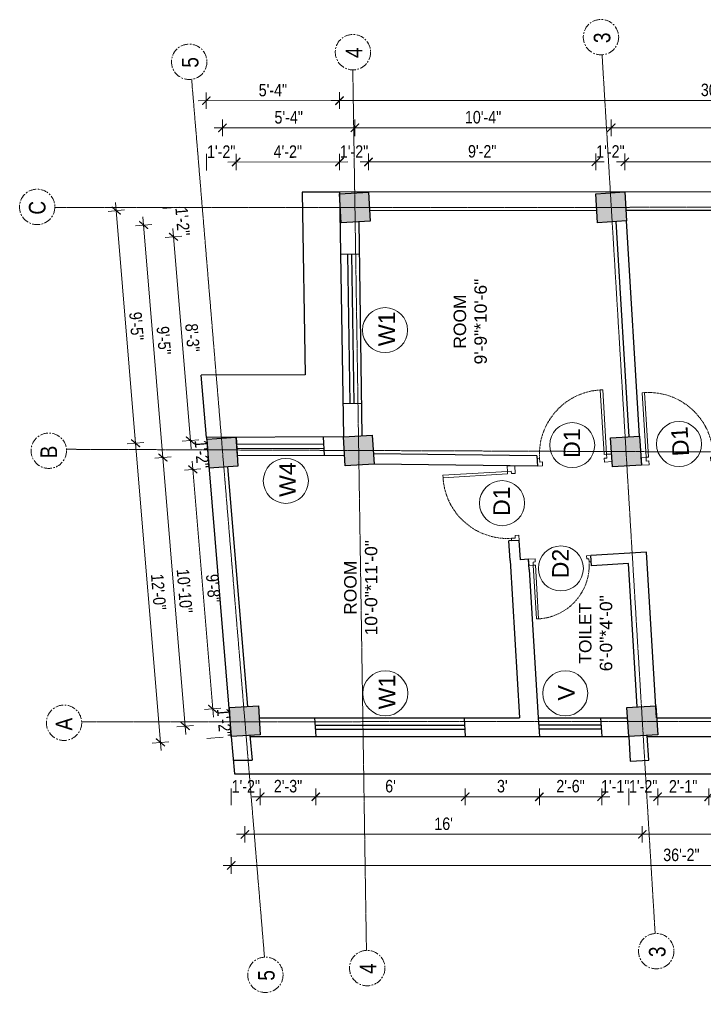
# Model space of a CAD drawing. Header units: inches. Extents: x -10117506 to -5032697, y -6529230 to -3253155.
# Drawn here: x -5033383.7 to -5033053.4, y -3257548.8 to -3257079.8 of the extents above; entities that cross this region are included whole.
import ezdxf

# ---------------------------------------------------------------- set-up
doc = ezdxf.new("R2010")
doc.units = ezdxf.units.IN
doc.header["$LTSCALE"] = 2
doc.header["$MEASUREMENT"] = 0
doc.header["$PDMODE"] = 34
doc.linetypes.add('CENTER', pattern=[2, 1.25, -0.25, 0.25, -0.25])
doc.linetypes.add('HIDDEN', pattern=[0.375, 0.25, -0.125])
doc.layers.get('0').update_dxf_attribs({"linetype": 'CONTINUOUS'})
doc.layers.get('DEFPOINTS').update_dxf_attribs({"color": 141, "linetype": 'CONTINUOUS'})
for name, color, linetype, lineweight in [('Annotate-Lite.w', 177, 'CONTINUOUS', 9), ('Annotations-Bold.w', 177, 'CONTINUOUS', 13), ('DIM 1-100', 4, 'CONTINUOUS', 13), ('Door-Window.w', 4, 'CONTINUOUS', 15), ('TEXT', 181, 'CONTINUOUS', 25)]:
    doc.layers.add(name, color=color, linetype=linetype, lineweight=lineweight)
doc.styles.add('ARAIL', font='ARIALN.TTF')
doc.styles.add('arial.', font='arial.ttf')
doc.styles.add('gaurav', font='arial.ttf')
doc.styles.get("Standard").update_dxf_attribs({"font": 'ARIALN.TTF'})
doc.dimstyles.new('1 by 96', dxfattribs={"dimtxt": 6, "dimasz": 4, "dimexe": 4, "dimexo": 4, "dimgap": 2, "dimtad": 1, "dimdec": 0, "dimzin": 0, "dimdsep": 46, "dimlunit": 4, "dimtxsty": 'Standard', "dimblk": 'ARCHTICK', "dimcen": 0, "dimdle": 4, "dimadec": 0, "dimazin": 0, "dimtfac": 1, "dimtdec": 0, "dimtix": 1, "dimtofl": 0, "dimtmove": 1, "dimatfit": 3, "dimldrblk": 'ARCHTICK', "dimfxl": 4, "dimfxlon": 1, "dimtolj": 1, "dimtzin": 0, "dimlwd": -1, "dimlwe": -1, "dimarcsym": 0})

# ---------------------------------------------------------------- blocks, each defined once
blk = doc.blocks.new('3-0')
at = {"ltscale": 3}
for p, q in [((11063.05, 10097.68), (11065.97, 10099.9)), ((11063.05, 10097.68), (11064.53, 10095.73)), ((11065.99, 10096.84), (11064.53, 10095.73)), ((11065.25, 10097.81), (11066.71, 10098.92)), ((11065.99, 10096.84), (11065.25, 10097.81)), ((11065.97, 10099.9), (11066.71, 10098.92)), ((11085.5, 10074.13), (11110.32, 10092.96)), ((11111.05, 10091.97), (11110.32, 10092.96)), ((11086.24, 10073.15), (11111.05, 10091.97)), ((11086.24, 10073.15), (11085.5, 10074.13)), ((11084.04, 10073.02), (11082.57, 10071.91)), ((11082.57, 10071.91), (11084.79, 10068.98)), ((11084.04, 10073.02), (11084.78, 10072.04)), ((11084.78, 10072.04), (11086.24, 10073.15)), ((11084.79, 10068.98), (11087.72, 10071.2)), ((11087.72, 10071.2), (11086.24, 10073.15))]:
    blk.add_line(p, q, dxfattribs=at)
at = {"layer": 'Door-Window.w', "color": 9, "linetype": 'HIDDEN', "lineweight": 18}
blk.add_arc((11085.5, 10074.13), 31.16, 37.1906, 127.1465, dxfattribs=at)
blk = doc.blocks.new('_ArchTick')
at = {"color": 0, "linetype": 'ByBlock', "const_width": 0.15}
blk.add_lwpolyline([(-0.5, -0.5), (0.5, 0.5)], dxfattribs=at)
blk = doc.blocks.new('*D1272')
at = {"layer": 'DEFPOINTS', "color": 0, "ltscale": 0.5, "transparency": 16777216}
for p in [(-5033285.78, -3257288.59), (-5033314.56, -3257290.98), (-5033275.02, -3257418)]:
    blk.add_point(p, dxfattribs=at)
at = {"layer": 'DIM 1-100', "color": 0, "ltscale": 0.5, "transparency": 16777216}
for p, q in [((-5033303.47, -3257424.38), (-5033314.89, -3257287)), ((-5033310.57, -3257290.65), (-5033318.54, -3257291.32)), ((-5033299.81, -3257420.06), (-5033307.79, -3257420.72))]:
    blk.add_line(p, q, dxfattribs=at)
at = {"layer": 'DIM 1-100', "color": 0, "ltscale": 0.5, "transparency": 16777216, "xscale": 4, "yscale": 4, "zscale": 4}
for p, rotation in [((-5033314.56, -3257290.98), 94.75152698465546), ((-5033303.8, -3257420.39), 274.7515269846554)]:
    blk.add_blockref('_ArchTick', p, dxfattribs=dict(at, rotation=rotation))
at = {"layer": 'DIM 1-100', "color": 0, "ltscale": 0.5, "transparency": 16777216, "insert": (-5033304.13, -3257355.27), "char_height": 6, "attachment_point": 5, "rotation": 274.7515}
blk.add_mtext('\\A1;10\'-10"', dxfattribs=at)
blk = doc.blocks.new('*D1273')
at = {"layer": 'DEFPOINTS', "color": 0, "ltscale": 0.5, "transparency": 16777216}
for p in [(-5033301.31, -3257282.7), (-5033293.19, -3257282.03), (-5033292.34, -3257296)]:
    blk.add_point(p, dxfattribs=at)
at = {"layer": 'DIM 1-100', "color": 0, "ltscale": 0.5, "transparency": 16777216}
for p, q in [((-5033297.32, -3257282.37), (-5033305.29, -3257283.03)), ((-5033296.33, -3257296.33), (-5033304.13, -3257296.98))]:
    blk.add_line(p, q, dxfattribs=at)
at = {"layer": 'DIM 1-100', "color": 0, "ltscale": 0.5, "transparency": 16777216, "insert": (-5033295.73, -3257289.26), "char_height": 6, "attachment_point": 5, "rotation": 274.7515}
blk.add_mtext('\\A1;1\'-2"', dxfattribs=at)
blk = doc.blocks.new('*D1274')
at = {"layer": 'DEFPOINTS', "color": 0, "ltscale": 0.5, "transparency": 16777216}
for p in [(-5033292.34, -3257296), (-5033290.55, -3257412.11), (-5033282.43, -3257411.44)]:
    blk.add_point(p, dxfattribs=at)
at = {"layer": 'DIM 1-100', "color": 0, "ltscale": 0.5, "transparency": 16777216}
for p, q in [((-5033300.48, -3257292.66), (-5033290.22, -3257416.1)), ((-5033296.33, -3257296.33), (-5033304.13, -3257296.98)), ((-5033286.57, -3257411.78), (-5033294.54, -3257412.44))]:
    blk.add_line(p, q, dxfattribs=at)
at = {"layer": 'DIM 1-100', "color": 0, "ltscale": 0.5, "transparency": 16777216, "xscale": 4, "yscale": 4, "zscale": 4}
for p, rotation in [((-5033300.15, -3257296.65), 94.7515270032343), ((-5033290.55, -3257412.11), 274.7515270032343)]:
    blk.add_blockref('_ArchTick', p, dxfattribs=dict(at, rotation=rotation))
at = {"layer": 'DIM 1-100', "color": 0, "ltscale": 0.5, "transparency": 16777216, "insert": (-5033290.3, -3257353.96), "char_height": 6, "attachment_point": 5, "rotation": 274.7515}
blk.add_mtext('\\A1;9\'-8"', dxfattribs=at)
blk = doc.blocks.new('*D1275')
at = {"layer": 'DEFPOINTS', "color": 0, "ltscale": 0.5, "transparency": 16777216}
for p in [(-5033282.43, -3257411.44), (-5033289.39, -3257426.06), (-5033281.59, -3257425.41)]:
    blk.add_point(p, dxfattribs=at)
at = {"layer": 'DIM 1-100', "color": 0, "ltscale": 0.5, "transparency": 16777216}
for p, q in [((-5033286.57, -3257411.78), (-5033294.54, -3257412.44)), ((-5033285.57, -3257425.74), (-5033293.38, -3257426.39))]:
    blk.add_line(p, q, dxfattribs=at)
at = {"layer": 'DIM 1-100', "color": 0, "ltscale": 0.5, "transparency": 16777216, "insert": (-5033284.98, -3257418.67), "char_height": 6, "attachment_point": 5, "rotation": 274.7515}
blk.add_mtext('\\A1;1\'-2"', dxfattribs=at)
blk = doc.blocks.new('*D1276')
at = {"layer": 'DEFPOINTS', "color": 0, "ltscale": 0.5, "transparency": 16777216}
for p in [(-5033293.57, -3257281.24), (-5033281.59, -3257425.41), (-5033315.76, -3257428.25)]:
    blk.add_point(p, dxfattribs=at)
at = {"layer": 'DIM 1-100', "color": 0, "ltscale": 0.5, "transparency": 16777216}
for p, q in [((-5033328.07, -3257280.09), (-5033315.42, -3257432.24)), ((-5033323.75, -3257283.75), (-5033331.73, -3257284.41)), ((-5033311.77, -3257427.92), (-5033319.74, -3257428.58))]:
    blk.add_line(p, q, dxfattribs=at)
at = {"layer": 'DIM 1-100', "color": 0, "ltscale": 0.5, "transparency": 16777216, "xscale": 4, "yscale": 4, "zscale": 4}
for p, rotation in [((-5033327.74, -3257284.08), 94.75152698489651), ((-5033315.76, -3257428.25), 274.7515269848965)]:
    blk.add_blockref('_ArchTick', p, dxfattribs=dict(at, rotation=rotation))
at = {"layer": 'DIM 1-100', "color": 0, "ltscale": 0.5, "transparency": 16777216, "insert": (-5033316.7, -3257355.74), "char_height": 6, "attachment_point": 5, "rotation": 274.7515}
blk.add_mtext('\\A1;12\'-0"', dxfattribs=at)
blk = doc.blocks.new('*D1286')
at = {"layer": 'DEFPOINTS', "color": 0, "ltscale": 0.5, "transparency": 16777216}
for p in [(-5033229.42, -3257118.89), (-5033229.4, -3257162.98), (-5032863.4, -3257162.82)]:
    blk.add_point(p, dxfattribs=at)
at = {"layer": 'DIM 1-100', "color": 0, "ltscale": 0.5, "transparency": 16777216}
for p, q in [((-5033229.41, -3257122.89), (-5033229.42, -3257114.89)), ((-5032863.41, -3257122.73), (-5032863.42, -3257114.73)), ((-5032859.42, -3257118.73), (-5033233.42, -3257118.89))]:
    blk.add_line(p, q, dxfattribs=at)
at = {"layer": 'DIM 1-100', "color": 0, "ltscale": 0.5, "transparency": 16777216, "xscale": 4, "yscale": 4, "zscale": 4}
for p, rotation in [((-5033229.42, -3257118.89), 180.0248910805184), ((-5032863.42, -3257118.73), 0.02489108051840993)]:
    blk.add_blockref('_ArchTick', p, dxfattribs=dict(at, rotation=rotation))
at = {"layer": 'DIM 1-100', "color": 0, "ltscale": 0.5, "transparency": 16777216, "insert": (-5033046.42, -3257113.75), "char_height": 6, "attachment_point": 5, "rotation": 0.0249}
blk.add_mtext('\\A1;30\'-6"', dxfattribs=at)
blk = doc.blocks.new('*D1290')
at = {"layer": 'DEFPOINTS', "color": 0, "ltscale": 0.5, "transparency": 16777216}
for p in [(-5033091.81, -3257148.41), (-5033091.81, -3257162.92), (-5032970.54, -3257163.71)]:
    blk.add_point(p, dxfattribs=at)
at = {"layer": 'DIM 1-100', "color": 0, "ltscale": 0.5, "transparency": 16777216}
for p, q in [((-5033091.81, -3257152.41), (-5033091.81, -3257144.41)), ((-5032970.54, -3257152.36), (-5032970.55, -3257144.36)), ((-5032966.54, -3257148.36), (-5033095.81, -3257148.41))]:
    blk.add_line(p, q, dxfattribs=at)
at = {"layer": 'DIM 1-100', "color": 0, "ltscale": 0.5, "transparency": 16777216, "xscale": 4, "yscale": 4, "zscale": 4}
for p, rotation in [((-5033091.81, -3257148.41), 180.0248910777408), ((-5032970.54, -3257148.36), 0.0248910777407918)]:
    blk.add_blockref('_ArchTick', p, dxfattribs=dict(at, rotation=rotation))
at = {"layer": 'DIM 1-100', "color": 0, "ltscale": 0.5, "transparency": 16777216, "insert": (-5033031.18, -3257143.32), "char_height": 6, "attachment_point": 5, "rotation": 0.0249}
blk.add_mtext('\\A1;10\'-1"', dxfattribs=at)
blk = doc.blocks.new('*D1291')
at = {"layer": 'DEFPOINTS', "color": 0, "ltscale": 0.5, "transparency": 16777216}
for p in [(-5033105.79, -3257148.42), (-5033105.78, -3257163.77), (-5033091.81, -3257162.92)]:
    blk.add_point(p, dxfattribs=at)
at = {"layer": 'DIM 1-100', "color": 0, "ltscale": 0.5, "transparency": 16777216}
for p, q in [((-5033105.79, -3257152.42), (-5033105.79, -3257144.42)), ((-5033091.81, -3257152.41), (-5033091.81, -3257144.41))]:
    blk.add_line(p, q, dxfattribs=at)
at = {"layer": 'DIM 1-100', "color": 0, "ltscale": 0.5, "transparency": 16777216, "insert": (-5033098.8, -3257143.4), "char_height": 6, "attachment_point": 5, "rotation": 0.0249}
blk.add_mtext('\\A1;1\'-2"', dxfattribs=at)
blk = doc.blocks.new('*D1292')
at = {"layer": 'DEFPOINTS', "color": 0, "ltscale": 0.5, "transparency": 16777216}
for p in [(-5033215.42, -3257148.46), (-5033215.41, -3257162.98), (-5033105.78, -3257163.77)]:
    blk.add_point(p, dxfattribs=at)
at = {"layer": 'DIM 1-100', "color": 0, "ltscale": 0.5, "transparency": 16777216}
for p, q in [((-5033215.41, -3257152.46), (-5033215.42, -3257144.46)), ((-5033105.79, -3257152.42), (-5033105.79, -3257144.42)), ((-5033101.79, -3257148.41), (-5033219.42, -3257148.47))]:
    blk.add_line(p, q, dxfattribs=at)
at = {"layer": 'DIM 1-100', "color": 0, "ltscale": 0.5, "transparency": 16777216, "xscale": 4, "yscale": 4, "zscale": 4}
for p, rotation in [((-5033215.42, -3257148.46), 180.0248910777408), ((-5033105.79, -3257148.42), 0.0248910777407918)]:
    blk.add_blockref('_ArchTick', p, dxfattribs=dict(at, rotation=rotation))
at = {"layer": 'DIM 1-100', "color": 0, "ltscale": 0.5, "transparency": 16777216, "insert": (-5033160.6, -3257143.38), "char_height": 6, "attachment_point": 5, "rotation": 0.0249}
blk.add_mtext('\\A1;9\'-2"', dxfattribs=at)
blk = doc.blocks.new('*D1293')
at = {"layer": 'DEFPOINTS', "color": 0, "ltscale": 0.5, "transparency": 16777216}
for p in [(-5033229.4, -3257148.47), (-5033229.4, -3257162.98), (-5033215.41, -3257162.98)]:
    blk.add_point(p, dxfattribs=at)
at = {"layer": 'DIM 1-100', "color": 0, "ltscale": 0.5, "transparency": 16777216}
for p, q in [((-5033229.4, -3257152.47), (-5033229.4, -3257144.47)), ((-5033215.41, -3257152.46), (-5033215.42, -3257144.46))]:
    blk.add_line(p, q, dxfattribs=at)
at = {"layer": 'DIM 1-100', "color": 0, "ltscale": 0.5, "transparency": 16777216, "insert": (-5033222.41, -3257143.45), "char_height": 6, "attachment_point": 5, "rotation": 0.0249}
blk.add_mtext('\\A1;1\'-2"', dxfattribs=at)
blk = doc.blocks.new('*D1294')
at = {"layer": 'DEFPOINTS', "color": 0, "ltscale": 0.5, "transparency": 16777216}
for p in [(-5033279.27, -3257148.49), (-5033229.4, -3257162.98), (-5033279.21, -3257281.18)]:
    blk.add_point(p, dxfattribs=at)
at = {"layer": 'DIM 1-100', "color": 0, "ltscale": 0.5, "transparency": 16777216}
for p, q in [((-5033279.27, -3257152.49), (-5033279.27, -3257144.49)), ((-5033229.4, -3257152.47), (-5033229.4, -3257144.47)), ((-5033225.4, -3257148.47), (-5033283.27, -3257148.49))]:
    blk.add_line(p, q, dxfattribs=at)
at = {"layer": 'DIM 1-100', "color": 0, "ltscale": 0.5, "transparency": 16777216, "xscale": 4, "yscale": 4, "zscale": 4}
for p, rotation in [((-5033279.27, -3257148.49), 180.0248910777408), ((-5033229.4, -3257148.47), 0.0248910777407918)]:
    blk.add_blockref('_ArchTick', p, dxfattribs=dict(at, rotation=rotation))
at = {"layer": 'DIM 1-100', "color": 0, "ltscale": 0.5, "transparency": 16777216, "insert": (-5033254.34, -3257143.47), "char_height": 6, "attachment_point": 5, "rotation": 0.0249}
blk.add_mtext('\\A1;4\'-2"', dxfattribs=at)
blk = doc.blocks.new('*D1295')
at = {"layer": 'DEFPOINTS', "color": 0, "ltscale": 0.5, "transparency": 16777216}
for p in [(-5033293.63, -3257148.5), (-5033293.57, -3257281.24), (-5033279.21, -3257281.18)]:
    blk.add_point(p, dxfattribs=at)
at = {"layer": 'DIM 1-100', "color": 0, "ltscale": 0.5, "transparency": 16777216}
for p, q in [((-5033293.63, -3257152.5), (-5033293.63, -3257144.5)), ((-5033279.27, -3257152.49), (-5033279.27, -3257144.49))]:
    blk.add_line(p, q, dxfattribs=at)
at = {"layer": 'DIM 1-100', "color": 0, "ltscale": 0.5, "transparency": 16777216, "insert": (-5033286.45, -3257143.48), "char_height": 6, "attachment_point": 5, "rotation": 0.0249}
blk.add_mtext('\\A1;1\'-2"', dxfattribs=at)
blk = doc.blocks.new('*D1296')
at = {"layer": 'DEFPOINTS', "color": 0, "ltscale": 0.5, "transparency": 16777216}
for p in [(-5033293.64, -3257118.92), (-5033229.4, -3257162.98), (-5033293.57, -3257281.24)]:
    blk.add_point(p, dxfattribs=at)
at = {"layer": 'DIM 1-100', "color": 0, "ltscale": 0.5, "transparency": 16777216}
for p, q in [((-5033293.64, -3257122.92), (-5033293.64, -3257114.92)), ((-5033229.41, -3257122.89), (-5033229.42, -3257114.89)), ((-5033225.42, -3257118.89), (-5033297.64, -3257118.92))]:
    blk.add_line(p, q, dxfattribs=at)
at = {"layer": 'DIM 1-100', "color": 0, "ltscale": 0.5, "transparency": 16777216, "xscale": 4, "yscale": 4, "zscale": 4}
for p, rotation in [((-5033293.64, -3257118.92), 180.0248910777408), ((-5033229.42, -3257118.89), 0.0248910777407918)]:
    blk.add_blockref('_ArchTick', p, dxfattribs=dict(at, rotation=rotation))
at = {"layer": 'DIM 1-100', "color": 0, "ltscale": 0.5, "transparency": 16777216, "insert": (-5033261.53, -3257113.85), "char_height": 6, "attachment_point": 5, "rotation": 0.0249}
blk.add_mtext('\\A1;5\'-4"', dxfattribs=at)
blk = doc.blocks.new('*D1297')
at = {"layer": 'DEFPOINTS', "color": 0, "ltscale": 0.5, "transparency": 16777216}
for p in [(-5033228.54, -3257177.8), (-5033309.47, -3257184.53), (-5033293.19, -3257282.03)]:
    blk.add_point(p, dxfattribs=at)
at = {"layer": 'DIM 1-100', "color": 0, "ltscale": 0.5, "transparency": 16777216}
for p, q in [((-5033300.98, -3257286.69), (-5033309.8, -3257180.54)), ((-5033305.48, -3257184.19), (-5033313.45, -3257184.86)), ((-5033297.32, -3257282.37), (-5033305.29, -3257283.03))]:
    blk.add_line(p, q, dxfattribs=at)
at = {"layer": 'DIM 1-100', "color": 0, "ltscale": 0.5, "transparency": 16777216, "xscale": 4, "yscale": 4, "zscale": 4}
for p, rotation in [((-5033309.47, -3257184.53), 94.7515270032343), ((-5033301.31, -3257282.7), 274.7515270032343)]:
    blk.add_blockref('_ArchTick', p, dxfattribs=dict(at, rotation=rotation))
at = {"layer": 'DIM 1-100', "color": 0, "ltscale": 0.5, "transparency": 16777216, "insert": (-5033300.34, -3257233.19), "char_height": 6, "attachment_point": 5, "rotation": 274.7515}
blk.add_mtext('\\A1;8\'-3"', dxfattribs=at)
blk = doc.blocks.new('*D1298')
at = {"layer": 'DEFPOINTS', "color": 0, "ltscale": 0.5, "transparency": 16777216}
for p in [(-5033229.38, -3257163.82), (-5033310.63, -3257170.58), (-5033228.54, -3257177.8)]:
    blk.add_point(p, dxfattribs=at)
at = {"layer": 'DIM 1-100', "color": 0, "ltscale": 0.5, "transparency": 16777216}
for p, q in [((-5033306.64, -3257170.25), (-5033314.61, -3257170.91)), ((-5033305.48, -3257184.19), (-5033313.45, -3257184.86))]:
    blk.add_line(p, q, dxfattribs=at)
at = {"layer": 'DIM 1-100', "color": 0, "ltscale": 0.5, "transparency": 16777216, "insert": (-5033305.05, -3257177.14), "char_height": 6, "attachment_point": 5, "rotation": 274.7515}
blk.add_mtext('\\A1;1\'-2"', dxfattribs=at)
blk = doc.blocks.new('*D1299')
at = {"layer": 'DEFPOINTS', "color": 0, "ltscale": 0.5, "transparency": 16777216}
for p in [(-5033221.97, -3257170.39), (-5033323.88, -3257178.86), (-5033285.78, -3257288.59)]:
    blk.add_point(p, dxfattribs=at)
at = {"layer": 'DIM 1-100', "color": 0, "ltscale": 0.5, "transparency": 16777216}
for p, q in [((-5033314.23, -3257294.97), (-5033324.21, -3257174.87)), ((-5033319.89, -3257178.53), (-5033327.86, -3257179.19)), ((-5033310.57, -3257290.65), (-5033318.54, -3257291.32))]:
    blk.add_line(p, q, dxfattribs=at)
at = {"layer": 'DIM 1-100', "color": 0, "ltscale": 0.5, "transparency": 16777216, "xscale": 4, "yscale": 4, "zscale": 4}
for p, rotation in [((-5033323.88, -3257178.86), 94.7515270032343), ((-5033314.56, -3257290.98), 274.7515270032343)]:
    blk.add_blockref('_ArchTick', p, dxfattribs=dict(at, rotation=rotation))
at = {"layer": 'DIM 1-100', "color": 0, "ltscale": 0.5, "transparency": 16777216, "insert": (-5033314.17, -3257234.5), "char_height": 6, "attachment_point": 5, "rotation": 274.7515}
blk.add_mtext('\\A1;9\'-5"', dxfattribs=at)
blk = doc.blocks.new('*D1300')
at = {"layer": 'DEFPOINTS', "color": 0, "ltscale": 0.5, "transparency": 16777216}
for p in [(-5033229.4, -3257162.98), (-5033337.06, -3257171.93), (-5033293.57, -3257281.24)]:
    blk.add_point(p, dxfattribs=at)
at = {"layer": 'DIM 1-100', "color": 0, "ltscale": 0.5, "transparency": 16777216}
for p, q in [((-5033327.41, -3257288.06), (-5033337.39, -3257167.95)), ((-5033333.08, -3257171.6), (-5033341.05, -3257172.26)), ((-5033323.75, -3257283.75), (-5033331.73, -3257284.41))]:
    blk.add_line(p, q, dxfattribs=at)
at = {"layer": 'DIM 1-100', "color": 0, "ltscale": 0.5, "transparency": 16777216, "xscale": 4, "yscale": 4, "zscale": 4}
for p, rotation in [((-5033337.06, -3257171.93), 94.7515270032343), ((-5033327.74, -3257284.08), 274.7515270032343)]:
    blk.add_blockref('_ArchTick', p, dxfattribs=dict(at, rotation=rotation))
at = {"layer": 'DIM 1-100', "color": 0, "ltscale": 0.5, "transparency": 16777216, "insert": (-5033327.35, -3257227.59), "char_height": 6, "attachment_point": 5, "rotation": 274.7515}
blk.add_mtext('\\A1;9\'-5"', dxfattribs=at)
blk = doc.blocks.new('*D1301')
at = {"layer": 'DEFPOINTS', "color": 0, "ltscale": 0.5, "transparency": 16777216}
for p in [(-5033098.39, -3257131.96), (-5033098.37, -3257170.33), (-5032963.13, -3257170.27)]:
    blk.add_point(p, dxfattribs=at)
at = {"layer": 'DIM 1-100', "color": 0, "ltscale": 0.5, "transparency": 16777216}
for p, q in [((-5033098.39, -3257135.96), (-5033098.39, -3257127.96)), ((-5032963.14, -3257135.9), (-5032963.15, -3257127.9)), ((-5032959.15, -3257131.9), (-5033102.39, -3257131.96))]:
    blk.add_line(p, q, dxfattribs=at)
at = {"layer": 'DIM 1-100', "color": 0, "ltscale": 0.5, "transparency": 16777216, "xscale": 4, "yscale": 4, "zscale": 4}
for p, rotation in [((-5033098.39, -3257131.96), 180.0248910777408), ((-5032963.15, -3257131.9), 0.0248910777407918)]:
    blk.add_blockref('_ArchTick', p, dxfattribs=dict(at, rotation=rotation))
at = {"layer": 'DIM 1-100', "color": 0, "ltscale": 0.5, "transparency": 16777216, "insert": (-5033030.77, -3257126.87), "char_height": 6, "attachment_point": 5, "rotation": 0.0249}
blk.add_mtext('\\A1;11\'-3"', dxfattribs=at)
blk = doc.blocks.new('*D1302')
at = {"layer": 'DEFPOINTS', "color": 0, "ltscale": 0.5, "transparency": 16777216}
for p in [(-5033221.99, -3257132.01), (-5033221.97, -3257170.39), (-5033098.37, -3257170.33)]:
    blk.add_point(p, dxfattribs=at)
at = {"layer": 'DIM 1-100', "color": 0, "ltscale": 0.5, "transparency": 16777216}
for p, q in [((-5033221.99, -3257136.01), (-5033221.99, -3257128.01)), ((-5033098.39, -3257135.96), (-5033098.39, -3257127.96)), ((-5033094.39, -3257131.96), (-5033225.99, -3257132.02))]:
    blk.add_line(p, q, dxfattribs=at)
at = {"layer": 'DIM 1-100', "color": 0, "ltscale": 0.5, "transparency": 16777216, "xscale": 4, "yscale": 4, "zscale": 4}
for p, rotation in [((-5033221.99, -3257132.01), 180.0248910777408), ((-5033098.39, -3257131.96), 0.0248910777407918)]:
    blk.add_blockref('_ArchTick', p, dxfattribs=dict(at, rotation=rotation))
at = {"layer": 'DIM 1-100', "color": 0, "ltscale": 0.5, "transparency": 16777216, "insert": (-5033160.19, -3257126.92), "char_height": 6, "attachment_point": 5, "rotation": 0.0249}
blk.add_mtext('\\A1;10\'-4"', dxfattribs=at)
blk = doc.blocks.new('*D1303')
at = {"layer": 'DEFPOINTS', "color": 0, "ltscale": 0.5, "transparency": 16777216}
for p in [(-5033285.85, -3257132.04), (-5033221.97, -3257170.39), (-5033285.78, -3257288.59)]:
    blk.add_point(p, dxfattribs=at)
at = {"layer": 'DIM 1-100', "color": 0, "ltscale": 0.5, "transparency": 16777216}
for p, q in [((-5033285.84, -3257136.04), (-5033285.85, -3257128.04)), ((-5033221.99, -3257136.01), (-5033221.99, -3257128.01)), ((-5033217.99, -3257132.01), (-5033289.85, -3257132.04))]:
    blk.add_line(p, q, dxfattribs=at)
at = {"layer": 'DIM 1-100', "color": 0, "ltscale": 0.5, "transparency": 16777216, "xscale": 4, "yscale": 4, "zscale": 4}
for p, rotation in [((-5033285.85, -3257132.04), 180.0248910777408), ((-5033221.99, -3257132.01), 0.0248910777407918)]:
    blk.add_blockref('_ArchTick', p, dxfattribs=dict(at, rotation=rotation))
at = {"layer": 'DIM 1-100', "color": 0, "ltscale": 0.5, "transparency": 16777216, "insert": (-5033253.92, -3257126.98), "char_height": 6, "attachment_point": 5, "rotation": 0.0249}
blk.add_mtext('\\A1;5\'-4"', dxfattribs=at)
blk = doc.blocks.new('*D1304')
at = {"layer": 'DEFPOINTS', "color": 0, "ltscale": 0.5, "transparency": 16777216}
for p in [(-5033240.88, -3257425.41), (-5033168.75, -3257425.41), (-5033168.75, -3257454.47)]:
    blk.add_point(p, dxfattribs=at)
at = {"layer": 'DIM 1-100', "color": 0, "ltscale": 0.5, "transparency": 16777216}
for p, q in [((-5033244.88, -3257454.47), (-5033164.75, -3257454.47)), ((-5033240.88, -3257450.47), (-5033240.88, -3257458.47)), ((-5033168.75, -3257450.47), (-5033168.75, -3257458.47))]:
    blk.add_line(p, q, dxfattribs=at)
at = {"layer": 'DIM 1-100', "color": 0, "ltscale": 0.5, "transparency": 16777216, "xscale": 4, "yscale": 4, "zscale": 4, "rotation": 180}
blk.add_blockref('_ArchTick', (-5033240.88, -3257454.47), dxfattribs=at)
at = {"layer": 'DIM 1-100', "color": 0, "ltscale": 0.5, "transparency": 16777216, "xscale": 4, "yscale": 4, "zscale": 4}
blk.add_blockref('_ArchTick', (-5033168.75, -3257454.47), dxfattribs=at)
at = {"layer": 'DIM 1-100', "color": 0, "ltscale": 0.5, "transparency": 16777216, "insert": (-5033204.81, -3257449.4), "char_height": 6, "attachment_point": 5}
blk.add_mtext("\\A1;6'", dxfattribs=at)
blk = doc.blocks.new('*D1305')
at = {"layer": 'DEFPOINTS', "color": 0, "ltscale": 0.5, "transparency": 16777216}
for p in [(-5033168.75, -3257425.41), (-5033133.05, -3257425.41), (-5033133.05, -3257454.47)]:
    blk.add_point(p, dxfattribs=at)
at = {"layer": 'DIM 1-100', "color": 0, "ltscale": 0.5, "transparency": 16777216}
for p, q in [((-5033172.75, -3257454.47), (-5033129.05, -3257454.47)), ((-5033168.75, -3257450.47), (-5033168.75, -3257458.47)), ((-5033133.05, -3257450.47), (-5033133.05, -3257458.47))]:
    blk.add_line(p, q, dxfattribs=at)
at = {"layer": 'DIM 1-100', "color": 0, "ltscale": 0.5, "transparency": 16777216, "xscale": 4, "yscale": 4, "zscale": 4, "rotation": 180}
blk.add_blockref('_ArchTick', (-5033168.75, -3257454.47), dxfattribs=at)
at = {"layer": 'DIM 1-100', "color": 0, "ltscale": 0.5, "transparency": 16777216, "xscale": 4, "yscale": 4, "zscale": 4}
blk.add_blockref('_ArchTick', (-5033133.05, -3257454.47), dxfattribs=at)
at = {"layer": 'DIM 1-100', "color": 0, "ltscale": 0.5, "transparency": 16777216, "insert": (-5033150.9, -3257449.4), "char_height": 6, "attachment_point": 5}
blk.add_mtext("\\A1;3'", dxfattribs=at)
blk = doc.blocks.new('*D1306')
at = {"layer": 'DEFPOINTS', "color": 0, "ltscale": 0.5, "transparency": 16777216}
for p in [(-5033133.05, -3257425.41), (-5033103, -3257425.41), (-5033103, -3257454.47)]:
    blk.add_point(p, dxfattribs=at)
at = {"layer": 'DIM 1-100', "color": 0, "ltscale": 0.5, "transparency": 16777216}
for p, q in [((-5033137.05, -3257454.47), (-5033099, -3257454.47)), ((-5033133.05, -3257450.47), (-5033133.05, -3257458.47)), ((-5033103, -3257450.47), (-5033103, -3257458.47))]:
    blk.add_line(p, q, dxfattribs=at)
at = {"layer": 'DIM 1-100', "color": 0, "ltscale": 0.5, "transparency": 16777216, "xscale": 4, "yscale": 4, "zscale": 4, "rotation": 180}
blk.add_blockref('_ArchTick', (-5033133.05, -3257454.47), dxfattribs=at)
at = {"layer": 'DIM 1-100', "color": 0, "ltscale": 0.5, "transparency": 16777216, "xscale": 4, "yscale": 4, "zscale": 4}
blk.add_blockref('_ArchTick', (-5033103, -3257454.47), dxfattribs=at)
at = {"layer": 'DIM 1-100', "color": 0, "ltscale": 0.5, "transparency": 16777216, "insert": (-5033118.03, -3257449.4), "char_height": 6, "attachment_point": 5}
blk.add_mtext('\\A1;2\'-6"', dxfattribs=at)
blk = doc.blocks.new('*D1307')
at = {"layer": 'DEFPOINTS', "color": 0, "ltscale": 0.5, "transparency": 16777216}
for p in [(-5033103, -3257425.41), (-5033089.97, -3257425.41), (-5033089.97, -3257454.47)]:
    blk.add_point(p, dxfattribs=at)
at = {"layer": 'DIM 1-100', "color": 0, "ltscale": 0.5, "transparency": 16777216}
for p, q in [((-5033103, -3257450.47), (-5033103, -3257458.47)), ((-5033089.97, -3257450.47), (-5033089.97, -3257458.47))]:
    blk.add_line(p, q, dxfattribs=at)
at = {"layer": 'DIM 1-100', "color": 0, "ltscale": 0.5, "transparency": 16777216, "insert": (-5033096.49, -3257449.45), "char_height": 6, "attachment_point": 5}
blk.add_mtext('\\A1;1\'-1"', dxfattribs=at)
blk = doc.blocks.new('*D1308')
at = {"layer": 'DEFPOINTS', "color": 0, "ltscale": 0.5, "transparency": 16777216}
for p in [(-5033089.97, -3257425.41), (-5033076, -3257424.57), (-5033076, -3257454.47)]:
    blk.add_point(p, dxfattribs=at)
at = {"layer": 'DIM 1-100', "color": 0, "ltscale": 0.5, "transparency": 16777216}
for p, q in [((-5033089.97, -3257450.47), (-5033089.97, -3257458.47)), ((-5033076, -3257450.47), (-5033076, -3257458.47))]:
    blk.add_line(p, q, dxfattribs=at)
at = {"layer": 'DIM 1-100', "color": 0, "ltscale": 0.5, "transparency": 16777216, "insert": (-5033082.99, -3257449.45), "char_height": 6, "attachment_point": 5}
blk.add_mtext('\\A1;1\'-2"', dxfattribs=at)
blk = doc.blocks.new('*D1309')
at = {"layer": 'DEFPOINTS', "color": 0, "ltscale": 0.5, "transparency": 16777216}
for p in [(-5033076, -3257424.57), (-5033051.4, -3257425.41), (-5033051.4, -3257454.47)]:
    blk.add_point(p, dxfattribs=at)
at = {"layer": 'DIM 1-100', "color": 0, "ltscale": 0.5, "transparency": 16777216}
for p, q in [((-5033080, -3257454.47), (-5033047.4, -3257454.47)), ((-5033076, -3257450.47), (-5033076, -3257458.47)), ((-5033051.4, -3257450.47), (-5033051.4, -3257458.47))]:
    blk.add_line(p, q, dxfattribs=at)
at = {"layer": 'DIM 1-100', "color": 0, "ltscale": 0.5, "transparency": 16777216, "xscale": 4, "yscale": 4, "zscale": 4, "rotation": 180}
blk.add_blockref('_ArchTick', (-5033076, -3257454.47), dxfattribs=at)
at = {"layer": 'DIM 1-100', "color": 0, "ltscale": 0.5, "transparency": 16777216, "xscale": 4, "yscale": 4, "zscale": 4}
blk.add_blockref('_ArchTick', (-5033051.4, -3257454.47), dxfattribs=at)
at = {"layer": 'DIM 1-100', "color": 0, "ltscale": 0.5, "transparency": 16777216, "insert": (-5033063.7, -3257449.45), "char_height": 6, "attachment_point": 5}
blk.add_mtext('\\A1;2\'-1"', dxfattribs=at)
blk = doc.blocks.new('*D1310')
at = {"layer": 'DEFPOINTS', "color": 0, "ltscale": 0.5, "transparency": 16777216}
for p in [(-5033051.4, -3257425.41), (-5032979.27, -3257425.41), (-5032979.27, -3257454.47)]:
    blk.add_point(p, dxfattribs=at)
at = {"layer": 'DIM 1-100', "color": 0, "ltscale": 0.5, "transparency": 16777216}
for p, q in [((-5033055.4, -3257454.47), (-5032975.27, -3257454.47)), ((-5033051.4, -3257450.47), (-5033051.4, -3257458.47)), ((-5032979.27, -3257450.47), (-5032979.27, -3257458.47))]:
    blk.add_line(p, q, dxfattribs=at)
at = {"layer": 'DIM 1-100', "color": 0, "ltscale": 0.5, "transparency": 16777216, "xscale": 4, "yscale": 4, "zscale": 4, "rotation": 180}
blk.add_blockref('_ArchTick', (-5033051.4, -3257454.47), dxfattribs=at)
at = {"layer": 'DIM 1-100', "color": 0, "ltscale": 0.5, "transparency": 16777216, "xscale": 4, "yscale": 4, "zscale": 4}
blk.add_blockref('_ArchTick', (-5032979.27, -3257454.47), dxfattribs=at)
at = {"layer": 'DIM 1-100', "color": 0, "ltscale": 0.5, "transparency": 16777216, "insert": (-5033015.34, -3257449.4), "char_height": 6, "attachment_point": 5}
blk.add_mtext("\\A1;6'", dxfattribs=at)
blk = doc.blocks.new('*D1315')
at = {"layer": 'DEFPOINTS', "color": 0, "ltscale": 0.5, "transparency": 16777216}
for p in [(-5033267.61, -3257424.57), (-5033240.88, -3257425.41), (-5033267.61, -3257454.47)]:
    blk.add_point(p, dxfattribs=at)
at = {"layer": 'DIM 1-100', "color": 0, "ltscale": 0.5, "transparency": 16777216}
for p, q in [((-5033236.88, -3257454.47), (-5033271.61, -3257454.47)), ((-5033267.61, -3257450.47), (-5033267.61, -3257458.47)), ((-5033240.88, -3257450.47), (-5033240.88, -3257458.47))]:
    blk.add_line(p, q, dxfattribs=at)
at = {"layer": 'DIM 1-100', "color": 0, "ltscale": 0.5, "transparency": 16777216, "xscale": 4, "yscale": 4, "zscale": 4, "rotation": 180}
blk.add_blockref('_ArchTick', (-5033267.61, -3257454.47), dxfattribs=at)
at = {"layer": 'DIM 1-100', "color": 0, "ltscale": 0.5, "transparency": 16777216, "xscale": 4, "yscale": 4, "zscale": 4}
blk.add_blockref('_ArchTick', (-5033240.88, -3257454.47), dxfattribs=at)
at = {"layer": 'DIM 1-100', "color": 0, "ltscale": 0.5, "transparency": 16777216, "insert": (-5033254.25, -3257449.4), "char_height": 6, "attachment_point": 5}
blk.add_mtext('\\A1;2\'-3"', dxfattribs=at)
blk = doc.blocks.new('*D1316')
at = {"layer": 'DEFPOINTS', "color": 0, "ltscale": 0.5, "transparency": 16777216}
for p in [(-5033281.59, -3257425.41), (-5033267.61, -3257424.57), (-5033281.59, -3257454.47)]:
    blk.add_point(p, dxfattribs=at)
at = {"layer": 'DIM 1-100', "color": 0, "ltscale": 0.5, "transparency": 16777216}
for p, q in [((-5033281.59, -3257450.47), (-5033281.59, -3257458.47)), ((-5033267.61, -3257450.47), (-5033267.61, -3257458.47))]:
    blk.add_line(p, q, dxfattribs=at)
at = {"layer": 'DIM 1-100', "color": 0, "ltscale": 0.5, "transparency": 16777216, "insert": (-5033274.6, -3257449.45), "char_height": 6, "attachment_point": 5}
blk.add_mtext('\\A1;1\'-2"', dxfattribs=at)
blk = doc.blocks.new('*D1317')
at = {"layer": 'DEFPOINTS', "color": 0, "ltscale": 0.5, "transparency": 16777216}
for p in [(-5033275.02, -3257418), (-5033083.41, -3257418), (-5033083.41, -3257472.58)]:
    blk.add_point(p, dxfattribs=at)
at = {"layer": 'DIM 1-100', "color": 0, "ltscale": 0.5, "transparency": 16777216}
for p, q in [((-5033275.02, -3257468.58), (-5033275.02, -3257476.58)), ((-5033083.41, -3257468.58), (-5033083.41, -3257476.58)), ((-5033279.02, -3257472.58), (-5033079.41, -3257472.58))]:
    blk.add_line(p, q, dxfattribs=at)
at = {"layer": 'DIM 1-100', "color": 0, "ltscale": 0.5, "transparency": 16777216, "xscale": 4, "yscale": 4, "zscale": 4, "rotation": 180}
blk.add_blockref('_ArchTick', (-5033275.02, -3257472.58), dxfattribs=at)
at = {"layer": 'DIM 1-100', "color": 0, "ltscale": 0.5, "transparency": 16777216, "xscale": 4, "yscale": 4, "zscale": 4}
blk.add_blockref('_ArchTick', (-5033083.41, -3257472.58), dxfattribs=at)
at = {"layer": 'DIM 1-100', "color": 0, "ltscale": 0.5, "transparency": 16777216, "insert": (-5033179.22, -3257467.52), "char_height": 6, "attachment_point": 5}
blk.add_mtext("\\A1;16'", dxfattribs=at)
blk = doc.blocks.new('*D1318')
at = {"layer": 'DEFPOINTS', "color": 0, "ltscale": 0.5, "transparency": 16777216}
for p in [(-5033083.41, -3257418), (-5032948.16, -3257418.07), (-5032948.16, -3257472.58)]:
    blk.add_point(p, dxfattribs=at)
at = {"layer": 'DIM 1-100', "color": 0, "ltscale": 0.5, "transparency": 16777216}
for p, q in [((-5033083.41, -3257468.58), (-5033083.41, -3257476.58)), ((-5032948.16, -3257468.58), (-5032948.16, -3257476.58)), ((-5033087.41, -3257472.58), (-5032944.16, -3257472.58))]:
    blk.add_line(p, q, dxfattribs=at)
at = {"layer": 'DIM 1-100', "color": 0, "ltscale": 0.5, "transparency": 16777216, "xscale": 4, "yscale": 4, "zscale": 4, "rotation": 180}
blk.add_blockref('_ArchTick', (-5033083.41, -3257472.58), dxfattribs=at)
at = {"layer": 'DIM 1-100', "color": 0, "ltscale": 0.5, "transparency": 16777216, "xscale": 4, "yscale": 4, "zscale": 4}
blk.add_blockref('_ArchTick', (-5032948.16, -3257472.58), dxfattribs=at)
at = {"layer": 'DIM 1-100', "color": 0, "ltscale": 0.5, "transparency": 16777216, "insert": (-5033015.78, -3257467.52), "char_height": 6, "attachment_point": 5}
blk.add_mtext('\\A1;11\'-3"', dxfattribs=at)
blk = doc.blocks.new('*D1320')
at = {"layer": 'DEFPOINTS', "color": 0, "ltscale": 0.5, "transparency": 16777216}
for p in [(-5033281.59, -3257425.41), (-5032847.53, -3257425.41), (-5032847.53, -3257487.59)]:
    blk.add_point(p, dxfattribs=at)
at = {"layer": 'DIM 1-100', "color": 0, "ltscale": 0.5, "transparency": 16777216}
for p, q in [((-5033281.59, -3257483.59), (-5033281.59, -3257491.59)), ((-5032847.53, -3257483.59), (-5032847.53, -3257491.59)), ((-5033285.59, -3257487.59), (-5032843.53, -3257487.59))]:
    blk.add_line(p, q, dxfattribs=at)
at = {"layer": 'DIM 1-100', "color": 0, "ltscale": 0.5, "transparency": 16777216, "xscale": 4, "yscale": 4, "zscale": 4, "rotation": 180}
blk.add_blockref('_ArchTick', (-5033281.59, -3257487.59), dxfattribs=at)
at = {"layer": 'DIM 1-100', "color": 0, "ltscale": 0.5, "transparency": 16777216, "xscale": 4, "yscale": 4, "zscale": 4}
blk.add_blockref('_ArchTick', (-5032847.53, -3257487.59), dxfattribs=at)
at = {"layer": 'DIM 1-100', "color": 0, "ltscale": 0.5, "transparency": 16777216, "insert": (-5033064.56, -3257482.52), "char_height": 6, "attachment_point": 5}
blk.add_mtext('\\A1;36\'-2"', dxfattribs=at)

msp = doc.modelspace()

# ---------------------------------------------------------------- hatches: boundary and pattern name
at = {"ltscale": 0.5}
for points in [[(-5033229.38, -3257163.82), (-5033228.54, -3257177.8), (-5033214.56, -3257176.95), (-5033215.41, -3257162.98)], [(-5033105.78, -3257163.77), (-5033104.94, -3257177.74), (-5033090.96, -3257176.9), (-5033091.81, -3257162.92)], [(-5033227.57, -3257280.99), (-5033226.73, -3257294.96), (-5033212.75, -3257294.12), (-5033213.6, -3257280.14)], [(-5033098.67, -3257281.51), (-5033097.82, -3257295.49), (-5033083.85, -3257294.65), (-5033084.69, -3257280.67)], [(-5033293.19, -3257282.03), (-5033292.34, -3257296), (-5033278.37, -3257295.16), (-5033279.21, -3257281.18)], [(-5033282.43, -3257411.44), (-5033281.59, -3257425.41), (-5033267.61, -3257424.57), (-5033268.46, -3257410.59)], [(-5033090.82, -3257411.44), (-5033089.97, -3257425.41), (-5033076, -3257424.57), (-5033076.84, -3257410.59)]]:
    msp.add_hatch(color=1, dxfattribs=at).paths.add_polyline_path(points)

# ---------------------------------------------------------------- linework, layer by layer
for p, q in [((-5033229.4, -3257162.98), (-5033247.4, -3257162.99)), ((-5033247.4, -3257162.99), (-5033246.04, -3257251.06)), ((-5032863.4, -3257162.82), (-5033229.4, -3257162.98)), ((-5033229.4, -3257162.98), (-5033227.57, -3257280.99)), ((-5033105.29, -3257171.93), (-5033214.87, -3257171.98)), ((-5032970.04, -3257171.87), (-5033091.26, -3257171.92)), ((-5033220.17, -3257177.29), (-5033218.58, -3257280.44)), ((-5033089.68, -3257280.97), (-5033095.95, -3257177.2)), ((-5033084.69, -3257280.67), (-5033090.96, -3257176.9)), ((-5033219.93, -3257192.87), (-5033228.93, -3257193.01)), ((-5033224.32, -3257264.95), (-5033225.43, -3257192.96)), ((-5033222.32, -3257264.92), (-5033223.43, -3257192.93)), ((-5033246.04, -3257251.06), (-5033296.06, -3257251.25)), ((-5033293.57, -3257281.24), (-5033296.06, -3257251.25)), ((-5033218.82, -3257264.86), (-5033227.82, -3257265)), ((-5033227.57, -3257280.99), (-5033293.57, -3257281.24)), ((-5033236.6, -3257290.02), (-5033237.15, -3257281.02)), ((-5033293.57, -3257281.24), (-5033281.59, -3257425.41)), ((-5033278.67, -3257290.18), (-5033279.21, -3257281.18)), ((-5033236.93, -3257284.52), (-5033279, -3257284.68)), ((-5033236.81, -3257286.52), (-5033278.88, -3257286.68)), ((-5033227.03, -3257289.98), (-5033278.67, -3257290.18)), ((-5033134.22, -3257290.05), (-5033213.05, -3257289.11)), ((-5033134.22, -3257290.05), (-5033133.91, -3257295.06)), ((-5033133.91, -3257295.06), (-5033212.75, -3257294.12)), ((-5033283.36, -3257295.46), (-5033273.76, -3257410.91)), ((-5033142.77, -3257330.86), (-5033147.76, -3257331.16)), ((-5033147.2, -3257340.54), (-5033147.76, -3257331.16)), ((-5033142.21, -3257340.23), (-5033142.77, -3257330.86)), ((-5033081.32, -3257336.56), (-5033108.27, -3257338.18)), ((-5033076.49, -3257416.41), (-5033081.32, -3257336.56)), ((-5033147.2, -3257340.54), (-5033142.61, -3257416.41)), ((-5033138.21, -3257339.99), (-5033142.21, -3257340.23)), ((-5033137.91, -3257344.98), (-5033138.21, -3257339.99)), ((-5033107.97, -3257343.17), (-5033108.27, -3257338.18)), ((-5033137.91, -3257344.98), (-5033133.6, -3257416.41)), ((-5033090, -3257342.09), (-5033107.97, -3257343.17)), ((-5033085.83, -3257411.13), (-5033090, -3257342.09)), ((-5033268.1, -3257416.41), (-5033142.61, -3257416.41)), ((-5033241.42, -3257416.41), (-5033240.88, -3257425.41)), ((-5033169.29, -3257416.41), (-5033168.75, -3257425.41)), ((-5033133.6, -3257416.41), (-5033090.52, -3257416.41)), ((-5033133.6, -3257416.41), (-5033133.05, -3257425.41)), ((-5033103.54, -3257416.41), (-5033103, -3257425.41)), ((-5033076.49, -3257416.41), (-5032955.27, -3257416.41)), ((-5033241.21, -3257419.91), (-5033169.08, -3257419.91)), ((-5033103.33, -3257419.91), (-5033133.38, -3257419.91)), ((-5033281.59, -3257425.41), (-5033280.09, -3257443.41)), ((-5033272.6, -3257424.87), (-5033271.61, -3257436.83)), ((-5033272.55, -3257425.41), (-5033089.97, -3257425.41)), ((-5033241.09, -3257421.91), (-5033168.96, -3257421.91)), ((-5033103.21, -3257421.91), (-5033133.26, -3257421.91)), ((-5033089.97, -3257425.41), (-5033089.25, -3257437.39)), ((-5033080.27, -3257436.85), (-5033080.99, -3257424.87)), ((-5033080.96, -3257425.41), (-5032847.53, -3257425.41)), ((-5033280.64, -3257436.83), (-5033271.61, -3257436.83)), ((-5033089.25, -3257437.39), (-5033080.27, -3257436.85)), ((-5033280.09, -3257443.41), (-5032828.41, -3257443.41))]:
    msp.add_line(p, q, dxfattribs=at)
for points in [[(-5033228.54, -3257177.8), (-5033229.38, -3257163.82), (-5033215.41, -3257162.98), (-5033214.56, -3257176.95)], [(-5033104.94, -3257177.74), (-5033105.78, -3257163.77), (-5033091.81, -3257162.92), (-5033090.96, -3257176.9)], [(-5033226.73, -3257294.96), (-5033227.57, -3257280.99), (-5033213.6, -3257280.14), (-5033212.75, -3257294.12)], [(-5033097.82, -3257295.49), (-5033098.67, -3257281.51), (-5033084.69, -3257280.67), (-5033083.85, -3257294.65)], [(-5033292.34, -3257296), (-5033293.19, -3257282.03), (-5033279.21, -3257281.18), (-5033278.37, -3257295.16)], [(-5033281.59, -3257425.41), (-5033282.43, -3257411.44), (-5033268.46, -3257410.59), (-5033267.61, -3257424.57)], [(-5033089.97, -3257425.41), (-5033090.82, -3257411.44), (-5033076.84, -3257410.59), (-5033076, -3257424.57)]]:
    msp.add_lwpolyline(points, close=True, dxfattribs=at)
at = {"layer": 'Annotate-Lite.w', "ltscale": 0.005}
for centre in [(-5033207.46, -3257229.53), (-5033117.22, -3257284.96), (-5033065.71, -3257284.43), (-5033255.3, -3257302.2), (-5033151.06, -3257312.95), (-5033122.67, -3257344.39), (-5033207.34, -3257404.58), (-5033120.56, -3257404.58)]:
    msp.add_circle(centre, 10.86, dxfattribs=at)
at = {"layer": 'Annotations-Bold.w', "linetype": 'CENTER', "ltscale": 0.3}
for p, q in [((-5033102.79, -3257097.11), (-5033077.22, -3257520.38)), ((-5033223, -3257104.38), (-5033216.43, -3257528.53)), ((-5033300.69, -3257108.97), (-5033265.59, -3257531.79)), ((-5033366.68, -3257170.45), (-5032785.63, -3257170.2)), ((-5033361.1, -3257286.97), (-5032778.63, -3257289.36)), ((-5033353.73, -3257418.37), (-5032770.66, -3257417.94))]:
    msp.add_line(p, q, dxfattribs=at)
at = {"layer": 'Annotations-Bold.w', "linetype": 'CENTER', "ltscale": 1.5}
for centre in [(-5033103.33, -3257088.3), (-5033222.93, -3257095.54), (-5033301.9, -3257100.19), (-5033375.21, -3257170.13), (-5033369.6, -3257287.66), (-5033362.25, -3257418.8), (-5033076.71, -3257528.9), (-5033216.06, -3257537.06), (-5033265.16, -3257540.31)]:
    msp.add_circle(centre, 8.53, dxfattribs=at)

# ---------------------------------------------------------------- block references
at = {"layer": 'Door-Window.w', "linetype": 'ByBlock'}
for p, xscale, yscale, zscale, rotation in [((-5030880.5, -3272099.87), 0.9997910043702506, 0.9997910037636757, 0.9997910039624012, 56.266539257078), ((-5033502.68, -3272260.87), -0.9997910043702506, 0.9997910037636757, 0.9997910039624012, 310.6477296775701), ((-5018337.98, -3255077.45), 0.999791003999291, 0.9997910037636757, 0.9997910039624013, 146.2665392409472), ((-5034969.67, -3244998.35), 0.8331589851548311, 0.8331589852459729, 0.8331589850765497, 236.1901973394379)]:
    msp.add_blockref('3-0', p, dxfattribs=dict(at, xscale=xscale, yscale=yscale, zscale=zscale, rotation=rotation))

# ---------------------------------------------------------------- texts
at = {"layer": 'Annotate-Lite.w', "ltscale": 0.005, "char_height": 8, "style": 'gaurav'}
for s, insert, attachment_point, rotation in [('W1', (-5033210.65, -3257237.28), 1, 90), ('D1', (-5033060.8, -3257290.07), 7, 93.4571), ('D1', (-5033121.41, -3257291.14), 1, 90), ('W4', (-5033258.49, -3257309.95), 1, 90), ('D1', (-5033155.25, -3257319.13), 1, 90), ('D2', (-5033126.89, -3257349.2), 1, 90), ('W1', (-5033210.53, -3257412.33), 1, 90), ('V', (-5033124, -3257408.1), 1, 90)]:
    msp.add_mtext_dynamic_manual_height_columns(s, width=8, gutter_width=100, heights=[0], dxfattribs=dict(at, insert=insert, attachment_point=attachment_point, rotation=rotation))
at = {"layer": 'Annotations-Bold.w', "linetype": 'CENTER', "ltscale": 1.5, "char_height": 8, "attachment_point": 1, "rotation": 90, "style": 'ARAIL'}
for s, insert in [('3', (-5033106.83, -3257091.16)), ('4', (-5033226.48, -3257098.35)), ('5', (-5033305.44, -3257103.02)), ('C', (-5033379.19, -3257173.85)), ('B', (-5033373.61, -3257291.34)), ('A', (-5033366.22, -3257422.52)), ('3', (-5033080.22, -3257531.76)), ('5', (-5033268.7, -3257543.14)), ('4', (-5033219.62, -3257539.86))]:
    msp.add_mtext_dynamic_manual_height_columns(s, width=6.5393, gutter_width=100, heights=[0], dxfattribs=dict(at, insert=insert))
at = {"layer": 'TEXT', "lineweight": -2, "char_height": 6, "attachment_point": 5, "rotation": 90, "style": 'arial.'}
for s, insert in [('ROOM\\P9\'-9"*10\'-6"', (-5033166.35, -3257225.4)), ('ROOM\\P10\'-0"*11\'-0"', (-5033219.14, -3257353.71)), ('TOILET\\P6\'-0"*4\'-0"', (-5033105.88, -3257375.65))]:
    msp.add_mtext_dynamic_manual_height_columns(s, width=45.7314, gutter_width=30, heights=[0], dxfattribs=dict(at, insert=insert))

# ---------------------------------------------------------------- dimensions: what is measured, and where the dimension line sits
at = {"layer": 'DIM 1-100', "ltscale": 0.5}
for base, p1, p2, angle, picture, middle in [((-5033293.64, -3257118.92), (-5033229.4, -3257162.98), (-5033293.57, -3257281.24), 0.0249, '*D1296', (-5033261.53, -3257113.85)), ((-5033285.85, -3257132.04), (-5033221.97, -3257170.39), (-5033285.78, -3257288.59), 0.0249, '*D1303', (-5033253.92, -3257126.98)), ((-5033221.99, -3257132.01), (-5033098.37, -3257170.33), (-5033221.97, -3257170.39), 0.0249, '*D1302', (-5033160.19, -3257126.92)), ((-5033098.39, -3257131.96), (-5032963.13, -3257170.27), (-5033098.37, -3257170.33), 0.0249, '*D1301', (-5033030.77, -3257126.87)), ((-5033293.63, -3257148.5), (-5033279.21, -3257281.18), (-5033293.57, -3257281.24), 0.0249, '*D1295', (-5033286.45, -3257143.48)), ((-5033279.27, -3257148.49), (-5033229.4, -3257162.98), (-5033279.21, -3257281.18), 0.0249, '*D1294', (-5033254.34, -3257143.47)), ((-5033229.4, -3257148.47), (-5033215.41, -3257162.98), (-5033229.4, -3257162.98), 0.0249, '*D1293', (-5033222.41, -3257143.45)), ((-5033215.42, -3257148.46), (-5033105.78, -3257163.77), (-5033215.41, -3257162.98), 0.0249, '*D1292', (-5033160.6, -3257143.38)), ((-5033105.79, -3257148.42), (-5033091.81, -3257162.92), (-5033105.78, -3257163.77), 0.0249, '*D1291', (-5033098.8, -3257143.4)), ((-5033091.81, -3257148.41), (-5032970.54, -3257163.71), (-5033091.81, -3257162.92), 0.0249, '*D1290', (-5033031.18, -3257143.32)), ((-5033337.06, -3257171.93), (-5033293.57, -3257281.24), (-5033229.4, -3257162.98), 94.7515, '*D1300', (-5033327.35, -3257227.59)), ((-5033310.63, -3257170.58), (-5033228.54, -3257177.8), (-5033229.38, -3257163.82), 274.7515, '*D1298', (-5033305.05, -3257177.14)), ((-5033323.88, -3257178.86), (-5033285.78, -3257288.59), (-5033221.97, -3257170.39), 274.7515, '*D1299', (-5033314.17, -3257234.5)), ((-5033309.47, -3257184.53), (-5033293.19, -3257282.03), (-5033228.54, -3257177.8), 274.7515, '*D1297', (-5033300.34, -3257233.19)), ((-5033301.31, -3257282.7), (-5033292.34, -3257296), (-5033293.19, -3257282.03), 274.7515, '*D1273', (-5033295.73, -3257289.26)), ((-5033290.55, -3257412.11), (-5033292.34, -3257296), (-5033282.43, -3257411.44), 274.7515, '*D1274', (-5033290.3, -3257353.96)), ((-5033289.39, -3257426.06), (-5033282.43, -3257411.44), (-5033281.59, -3257425.41), 274.7515, '*D1275', (-5033284.98, -3257418.67)), ((-5032948.16, -3257472.58), (-5033083.41, -3257418), (-5032948.16, -3257418.07), 180, '*D1318', (-5033015.78, -3257467.52)), ((-5033281.59, -3257454.47), (-5033267.61, -3257424.57), (-5033281.59, -3257425.41), 180, '*D1316', (-5033274.6, -3257449.45)), ((-5033267.61, -3257454.47), (-5033240.88, -3257425.41), (-5033267.61, -3257424.57), 180, '*D1315', (-5033254.25, -3257449.4)), ((-5033168.75, -3257454.47), (-5033240.88, -3257425.41), (-5033168.75, -3257425.41), 180, '*D1304', (-5033204.81, -3257449.4)), ((-5033133.05, -3257454.47), (-5033168.75, -3257425.41), (-5033133.05, -3257425.41), 180, '*D1305', (-5033150.9, -3257449.4)), ((-5033103, -3257454.47), (-5033133.05, -3257425.41), (-5033103, -3257425.41), 180, '*D1306', (-5033118.03, -3257449.4)), ((-5033089.97, -3257454.47), (-5033103, -3257425.41), (-5033089.97, -3257425.41), 180, '*D1307', (-5033096.49, -3257449.45)), ((-5033076, -3257454.47), (-5033089.97, -3257425.41), (-5033076, -3257424.57), 180, '*D1308', (-5033082.99, -3257449.45)), ((-5033051.4, -3257454.47), (-5033076, -3257424.57), (-5033051.4, -3257425.41), 180, '*D1309', (-5033063.7, -3257449.45)), ((-5032979.27, -3257454.47), (-5033051.4, -3257425.41), (-5032979.27, -3257425.41), 180, '*D1310', (-5033015.34, -3257449.4))]:
    dim = msp.add_linear_dim(base=base, p1=p1, p2=p2, angle=angle, dimstyle='1 by 96', dxfattribs=at)
    dim.commit()
    dim.dimension.update_dxf_attribs({"geometry": picture, "text_midpoint": middle})
for p1, p2, distance, picture, middle in [((-5032863.4, -3257162.82), (-5033229.4, -3257162.98), -44.09, '*D1286', (-5033046.42, -3257113.75)), ((-5033275.02, -3257418), (-5033285.78, -3257288.59), 28.88, '*D1272', (-5033304.13, -3257355.27)), ((-5033275.02, -3257418), (-5033083.41, -3257418), -54.58, '*D1317', (-5033179.22, -3257467.52)), ((-5033281.59, -3257425.41), (-5032847.53, -3257425.41), -62.18, '*D1320', (-5033064.56, -3257482.52))]:
    dim = msp.add_aligned_dim(p1=p1, p2=p2, distance=distance, dimstyle='1 by 96', dxfattribs=at)
    dim.commit()
    dim.dimension.update_dxf_attribs({"geometry": picture, "text_midpoint": middle})
dim = msp.add_aligned_dim(p1=(-5033293.57, -3257281.24), p2=(-5033281.59, -3257425.41), distance=-34.29, text='12\'-0"', dimstyle='1 by 96', dxfattribs=at)
dim.commit()
dim.dimension.update_dxf_attribs({"geometry": '*D1276', "text_midpoint": (-5033316.7, -3257355.74)})

doc.saveas('drawing.dxf')
